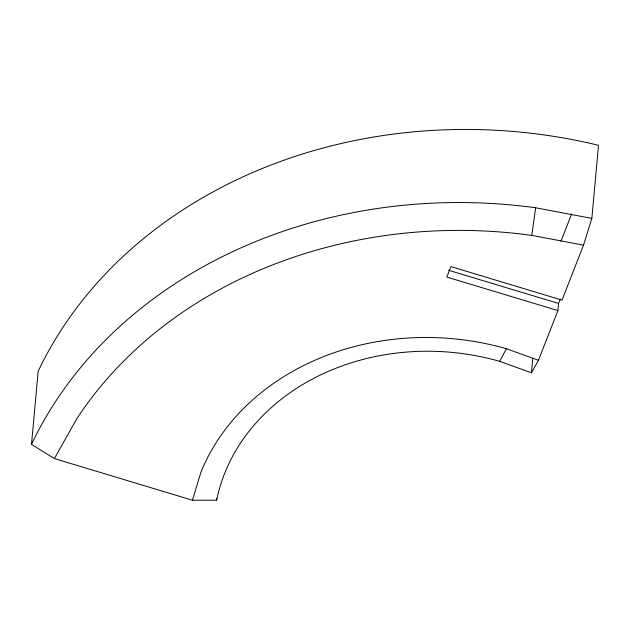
<?xml version="1.0" encoding="UTF-8"?>
<svg xmlns="http://www.w3.org/2000/svg" width="630" height="630" viewBox="0 0 630 630"><rect width="100%" height="100%" fill="white"/><g stroke="black" fill="none" stroke-linecap="round" stroke-linejoin="round"><path stroke-width="0.94" d="M31.5 444.363L38.154 371.267A476.241 400.31 5.2 0 1 598.5 145.302L591.846 218.397L583.522 245.157L562.015 300.108L450.938 266.616L446.835 277.082L557.92 310.574L538.461 360.289L531.429 372.787L499.7 361.36A221.287 186.007 5.2 0 0 216.633 500.188L192.441 500.22L54.377 458.585L31.5 444.363A476.241 400.31 5.2 0 1 535.642 207.774L591.846 218.397M216.633 500.188L216.807 498.235M531.429 372.787L532.76 358.163M557.92 310.574L558.566 303.44L560.275 299.085M54.377 458.585L76.695 418.895A451.6 379.606 5.2 0 1 531.799 235.376L535.642 207.774M192.441 500.22L200.868 472.374A246.102 206.868 5.2 0 1 506.37 348.736L538.461 360.289M560.96 241.227L571.686 213.822M499.7 361.36L506.37 348.736M531.799 235.376L583.522 245.157M448.426 270.231L558.566 303.44"/></g></svg>
